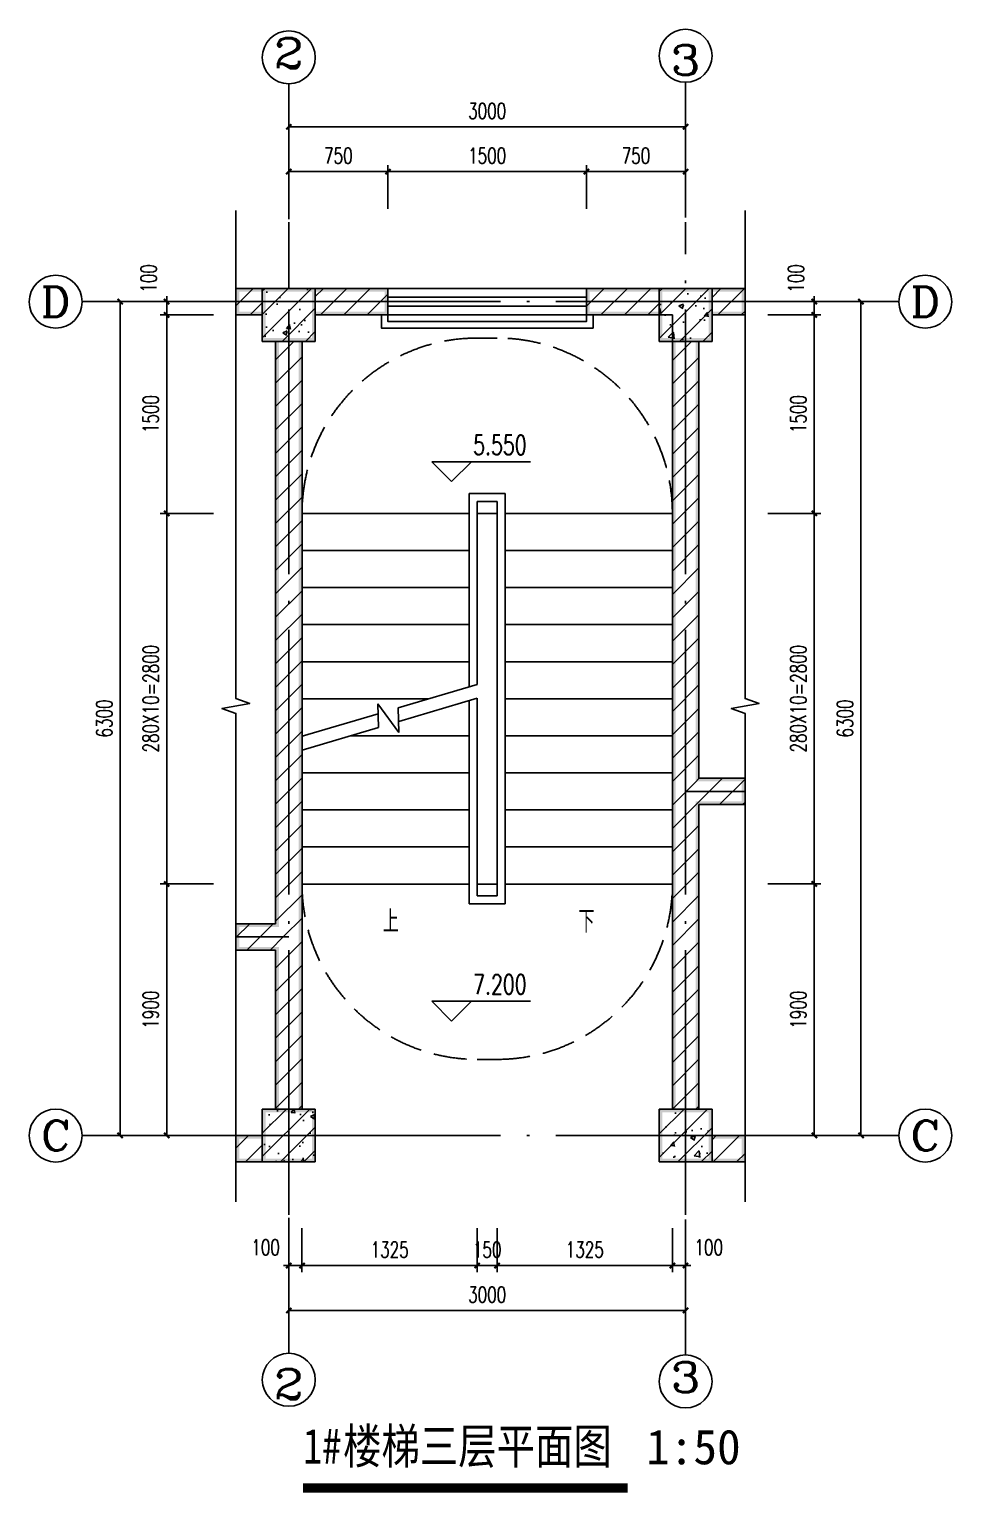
# Model space of a CAD drawing. Extents: x 5904849 to 6011887, y -826029 to -177002.
# Drawn here: x 5924697 to 5931671, y -743036 to -731979 of the extents above; entities that cross this region are included whole.
import ezdxf
from ezdxf.enums import TextEntityAlignment as Align

# ---------------------------------------------------------------- set-up
doc = ezdxf.new("R2010")
doc.units = 0
doc.header["$LTSCALE"] = 1000
doc.header["$MEASUREMENT"] = 0
doc.linetypes.add('DASH', pattern=[0.35, 0.25, -0.1])
doc.linetypes.add('DOTE', pattern=[2.42, 2, -0.2, 0.02, -0.2])
doc.layers.get('0').update_dxf_attribs({"linetype": 'CONTINUOUS'})
doc.layers.get('Defpoints').update_dxf_attribs({"linetype": 'CONTINUOUS'})
for name, color, linetype in [('AUDIT_I_111215025233-1', 7, 'CONTINUOUS'), ('AXIS', 3, 'CONTINUOUS'), ('AXIS_TEXT', 7, 'CONTINUOUS'), ('COLUMN', 9, 'CONTINUOUS'), ('DIM_ELEV', 3, 'CONTINUOUS'), ('DIM_SYMB', 3, 'CONTINUOUS'), ('DOTE', 252, 'CONTINUOUS'), ('LATRINE', 6, 'CONTINUOUS'), ('PUB_DIM', 3, 'CONTINUOUS'), ('PUB_HATCH', 8, 'CONTINUOUS'), ('PUB_TEXT', 7, 'CONTINUOUS'), ('PUB_WALL', 9, 'CONTINUOUS'), ('STAIR', 5, 'CONTINUOUS'), ('WALL', 2, 'CONTINUOUS'), ('WINDOW', 4, 'CONTINUOUS')]:
    doc.layers.add(name, color=color, linetype=linetype)
doc.styles.add('-宋体', font='', dxfattribs={"width": 0.8})
doc.styles.add('_TCH_AXIS', font='COMPLEX', dxfattribs={"bigfont": 'GBCBIG'})
doc.styles.add('_TCH_DIM', font='SIMPLEX', dxfattribs={"bigfont": 'GBCBIG'})
doc.styles.add('_TCH_DIM_T3', font='SIMPLEX', dxfattribs={"width": 0.705882, "bigfont": 'GBCBIG'})
doc.styles.add('COMPLEX', font='COMPLEX')
doc.styles.add('黑体', font='simhei.ttf')
doc.styles.get('-宋体').set_extended_font_data('SimSun')
doc.dimstyles.new('_TCH_ARCH&&50', dxfattribs={"dimtxt": 119, "dimasz": 40, "dimexe": 50, "dimexo": 100, "dimgap": 60.5, "dimtad": 1, "dimdec": 0, "dimzin": 0, "dimdsep": 46, "dimtxsty": '_TCH_DIM_T3', "dimblk": 'ARCHTICK', "dimcen": 0.09, "dimclrt": 7, "dimazin": 2, "dimtfac": 1, "dimtdec": 0, "dimtix": 1, "dimtmove": 2, "dimatfit": 3, "dimfxl": 0, "dimtolj": 1, "dimtzin": 0, "dimarcsym": 0})
pattern_1 = [(45, (0, 0), (-88.3883476, 88.3883476), []), (50, (0, 0), (358.630091, -31.376067), [37.5, -412.5]), (355, (0, 0), (-69.375667, 376.096067), [30, -330]), (100.4514, (29.9, -2.6), (289.25469, 344.719771), [31.870095, -350.571056]), (46.1842, (0, 100), (533.620524, -82.759507), [56.25, -618.75]), (96.6356, (44.47, 93.1), (467.331353, 487.058935), [47.805144, -525.8565]), (351.1842, (0, 100), (467.330973, 487.0593), [45, -495]), (21, (50, 75), (298.453526, -201.309445), [37.5, -412.5]), (326, (50, 75), (121.657666, 362.575023), [30, -330]), (71.4514, (74.87, 58.22), (420.111314, 161.265248), [31.870095, -350.571056]), (37.5, (0, 0), (6.0799277, 166.446927), [0, -326, 0, -335, 0, -331.25]), (7.5, (0, 0), (131.5347687, 197.205856), [0, -191, 0, -318.5, 0, -126.25]), (327.5, (-111.5, 0), (266.911218, -11.277436), [0, -125, 0, -390, 0, -517.5]), (317.5, (-161.5, 0), (291.593085, 50.052491), [0, -162.5, 0, -259, 0, -367.5])]
pattern_2 = [(45, (0, 89.76), (-88.388383, 88.388383), [])]

# ---------------------------------------------------------------- blocks, each defined once
blk = doc.blocks.new('_ArchTick')
at = {"color": 0, "linetype": 'ByBlock', "const_width": 0.4}
blk.add_lwpolyline([(-0.5, -0.5), (0.5, 0.5)], dxfattribs=at)
blk = doc.blocks.new('*D534')
at = {"layer": 'Defpoints', "color": 0}
for p in [(5929659, -733055), (5928909, -733437), (5929659, -733437)]:
    blk.add_point(p, dxfattribs=at)
at = {"layer": 'PUB_DIM', "color": 0, "lineweight": -2}
for p, q in [((5928909, -733337), (5928909, -733005)), ((5928909, -733055), (5929659, -733055)), ((5929659, -733337), (5929659, -733005))]:
    blk.add_line(p, q, dxfattribs=at)
at = {"layer": 'PUB_DIM', "color": 0, "lineweight": -2, "xscale": 40, "yscale": 40, "zscale": 40, "rotation": 180}
blk.add_blockref('_ArchTick', (5928909, -733055), dxfattribs=at)
at = {"layer": 'PUB_DIM', "color": 0, "lineweight": -2, "xscale": 40, "yscale": 40, "zscale": 40}
blk.add_blockref('_ArchTick', (5929659, -733055), dxfattribs=at)
at = {"layer": 'PUB_DIM', "color": 7, "insert": (5929284, -732935), "char_height": 119, "attachment_point": 5, "style": '_TCH_DIM_T3'}
blk.add_mtext('\\A1;750', dxfattribs=at)
blk = doc.blocks.new('*D535')
at = {"layer": 'Defpoints', "color": 0}
for p in [(5928909, -733055), (5927409, -733437), (5928909, -733437)]:
    blk.add_point(p, dxfattribs=at)
at = {"layer": 'PUB_DIM', "color": 0, "lineweight": -2}
for p, q in [((5927409, -733337), (5927409, -733005)), ((5927409, -733055), (5928909, -733055)), ((5928909, -733337), (5928909, -733005))]:
    blk.add_line(p, q, dxfattribs=at)
at = {"layer": 'PUB_DIM', "color": 0, "lineweight": -2, "xscale": 40, "yscale": 40, "zscale": 40, "rotation": 180}
blk.add_blockref('_ArchTick', (5927409, -733055), dxfattribs=at)
at = {"layer": 'PUB_DIM', "color": 0, "lineweight": -2, "xscale": 40, "yscale": 40, "zscale": 40}
blk.add_blockref('_ArchTick', (5928909, -733055), dxfattribs=at)
at = {"layer": 'PUB_DIM', "color": 7, "insert": (5928159, -732935), "char_height": 119, "attachment_point": 5, "style": '_TCH_DIM_T3'}
blk.add_mtext('\\A1;1500', dxfattribs=at)
blk = doc.blocks.new('*D536')
at = {"layer": 'Defpoints', "color": 0}
for p in [(5927409, -733055), (5926659, -733437), (5927409, -733437)]:
    blk.add_point(p, dxfattribs=at)
at = {"layer": 'PUB_DIM', "color": 0, "lineweight": -2}
for p, q in [((5926659, -733337), (5926659, -733005)), ((5926659, -733055), (5927409, -733055)), ((5927409, -733337), (5927409, -733005))]:
    blk.add_line(p, q, dxfattribs=at)
at = {"layer": 'PUB_DIM', "color": 0, "lineweight": -2, "xscale": 40, "yscale": 40, "zscale": 40, "rotation": 180}
blk.add_blockref('_ArchTick', (5926659, -733055), dxfattribs=at)
at = {"layer": 'PUB_DIM', "color": 0, "lineweight": -2, "xscale": 40, "yscale": 40, "zscale": 40}
blk.add_blockref('_ArchTick', (5927409, -733055), dxfattribs=at)
at = {"layer": 'PUB_DIM', "color": 7, "insert": (5927034, -732935), "char_height": 119, "attachment_point": 5, "style": '_TCH_DIM_T3'}
blk.add_mtext('\\A1;750', dxfattribs=at)
blk = doc.blocks.new('*D537')
at = {"layer": 'Defpoints', "color": 0}
for p in [(5929659, -732716), (5926659, -733437), (5929659, -733437)]:
    blk.add_point(p, dxfattribs=at)
at = {"layer": 'PUB_DIM', "color": 0, "lineweight": -2}
for p, q in [((5926659, -733337), (5926659, -732666)), ((5926659, -732716), (5929659, -732716)), ((5929659, -733337), (5929659, -732666))]:
    blk.add_line(p, q, dxfattribs=at)
at = {"layer": 'PUB_DIM', "color": 0, "lineweight": -2, "xscale": 40, "yscale": 40, "zscale": 40, "rotation": 180}
blk.add_blockref('_ArchTick', (5926659, -732716), dxfattribs=at)
at = {"layer": 'PUB_DIM', "color": 0, "lineweight": -2, "xscale": 40, "yscale": 40, "zscale": 40}
blk.add_blockref('_ArchTick', (5929659, -732716), dxfattribs=at)
at = {"layer": 'PUB_DIM', "color": 7, "insert": (5928159, -732596), "char_height": 119, "attachment_point": 5, "style": '_TCH_DIM_T3'}
blk.add_mtext('\\A1;3000', dxfattribs=at)
blk = doc.blocks.new('*D538')
at = {"layer": 'Defpoints', "color": 0}
for p in [(5930180, -734037), (5930632, -734037), (5930180, -734137)]:
    blk.add_point(p, dxfattribs=at)
at = {"layer": 'PUB_DIM', "color": 0, "lineweight": -2}
for p, q in [((5930280, -734037), (5930682, -734037)), ((5930632, -734037), (5930632, -733997)), ((5930632, -734137), (5930632, -734037)), ((5930280, -734137), (5930682, -734137)), ((5930632, -734137), (5930632, -734177))]:
    blk.add_line(p, q, dxfattribs=at)
at = {"layer": 'PUB_DIM', "color": 0, "lineweight": -2, "xscale": 40, "yscale": 40, "zscale": 40}
for p, rotation in [((5930632, -734037), 270), ((5930632, -734137), 90)]:
    blk.add_blockref('_ArchTick', p, dxfattribs=dict(at, rotation=rotation))
at = {"layer": 'PUB_DIM', "color": 7, "insert": (5930494, -733862), "char_height": 119, "attachment_point": 5, "rotation": 90, "style": '_TCH_DIM_T3'}
blk.add_mtext('\\A1;100', dxfattribs=at)
blk = doc.blocks.new('*D539')
at = {"layer": 'Defpoints', "color": 0}
for p in [(5930180, -734137), (5930632, -734137), (5930180, -735637)]:
    blk.add_point(p, dxfattribs=at)
at = {"layer": 'PUB_DIM', "color": 0, "lineweight": -2}
for p, q in [((5930280, -734137), (5930682, -734137)), ((5930632, -735637), (5930632, -734137)), ((5930280, -735637), (5930682, -735637))]:
    blk.add_line(p, q, dxfattribs=at)
at = {"layer": 'PUB_DIM', "color": 0, "lineweight": -2, "xscale": 40, "yscale": 40, "zscale": 40}
for p, rotation in [((5930632, -734137), 90), ((5930632, -735637), 270)]:
    blk.add_blockref('_ArchTick', p, dxfattribs=dict(at, rotation=rotation))
at = {"layer": 'PUB_DIM', "color": 7, "insert": (5930512, -734887), "char_height": 119, "attachment_point": 5, "rotation": 90, "style": '_TCH_DIM_T3'}
blk.add_mtext('\\A1;1500', dxfattribs=at)
blk = doc.blocks.new('*D540')
at = {"layer": 'Defpoints', "color": 0}
for p in [(5930180, -735637), (5930632, -735637), (5930180, -738437)]:
    blk.add_point(p, dxfattribs=at)
at = {"layer": 'PUB_DIM', "color": 0, "lineweight": -2}
for p, q in [((5930280, -735637), (5930682, -735637)), ((5930632, -738437), (5930632, -735637)), ((5930280, -738437), (5930682, -738437))]:
    blk.add_line(p, q, dxfattribs=at)
at = {"layer": 'PUB_DIM', "color": 0, "lineweight": -2, "xscale": 40, "yscale": 40, "zscale": 40}
for p, rotation in [((5930632, -735637), 90), ((5930632, -738437), 270)]:
    blk.add_blockref('_ArchTick', p, dxfattribs=dict(at, rotation=rotation))
at = {"layer": 'PUB_DIM', "color": 7, "insert": (5930512, -737037), "char_height": 119, "attachment_point": 5, "rotation": 90, "style": '_TCH_DIM_T3'}
blk.add_mtext('\\A1;280X10=2800', dxfattribs=at)
blk = doc.blocks.new('*D541')
at = {"layer": 'Defpoints', "color": 0}
for p in [(5930180, -738437), (5930632, -738437), (5930180, -740337)]:
    blk.add_point(p, dxfattribs=at)
at = {"layer": 'PUB_DIM', "color": 0, "lineweight": -2}
for p, q in [((5930280, -738437), (5930682, -738437)), ((5930632, -740337), (5930632, -738437)), ((5930280, -740337), (5930682, -740337))]:
    blk.add_line(p, q, dxfattribs=at)
at = {"layer": 'PUB_DIM', "color": 0, "lineweight": -2, "xscale": 40, "yscale": 40, "zscale": 40}
for p, rotation in [((5930632, -738437), 90), ((5930632, -740337), 270)]:
    blk.add_blockref('_ArchTick', p, dxfattribs=dict(at, rotation=rotation))
at = {"layer": 'PUB_DIM', "color": 7, "insert": (5930512, -739387), "char_height": 119, "attachment_point": 5, "rotation": 90, "style": '_TCH_DIM_T3'}
blk.add_mtext('\\A1;1900', dxfattribs=at)
blk = doc.blocks.new('*D542')
at = {"layer": 'Defpoints', "color": 0}
for p in [(5929959, -734037), (5930985, -734037), (5929959, -740337)]:
    blk.add_point(p, dxfattribs=at)
at = {"layer": 'PUB_DIM', "color": 0, "lineweight": -2}
for p, q in [((5930059, -734037), (5931035, -734037)), ((5930985, -740337), (5930985, -734037)), ((5930059, -740337), (5931035, -740337))]:
    blk.add_line(p, q, dxfattribs=at)
at = {"layer": 'PUB_DIM', "color": 0, "lineweight": -2, "xscale": 40, "yscale": 40, "zscale": 40}
for p, rotation in [((5930985, -734037), 90), ((5930985, -740337), 270)]:
    blk.add_blockref('_ArchTick', p, dxfattribs=dict(at, rotation=rotation))
at = {"layer": 'PUB_DIM', "color": 7, "insert": (5930865, -737187), "char_height": 119, "attachment_point": 5, "rotation": 90, "style": '_TCH_DIM_T3'}
blk.add_mtext('\\A1;6300', dxfattribs=at)
blk = doc.blocks.new('*D543')
at = {"layer": 'Defpoints', "color": 0}
for p in [(5925736, -734037), (5926189, -734037), (5926189, -734137)]:
    blk.add_point(p, dxfattribs=at)
at = {"layer": 'PUB_DIM', "color": 0, "lineweight": -2}
for p, q in [((5926089, -734037), (5925686, -734037)), ((5925736, -734037), (5925736, -733997)), ((5925736, -734137), (5925736, -734037)), ((5926089, -734137), (5925686, -734137)), ((5925736, -734137), (5925736, -734177))]:
    blk.add_line(p, q, dxfattribs=at)
at = {"layer": 'PUB_DIM', "color": 0, "lineweight": -2, "xscale": 40, "yscale": 40, "zscale": 40}
for p, rotation in [((5925736, -734037), 270), ((5925736, -734137), 90)]:
    blk.add_blockref('_ArchTick', p, dxfattribs=dict(at, rotation=rotation))
at = {"layer": 'PUB_DIM', "color": 7, "insert": (5925599, -733862), "char_height": 119, "attachment_point": 5, "rotation": 90, "style": '_TCH_DIM_T3'}
blk.add_mtext('\\A1;100', dxfattribs=at)
blk = doc.blocks.new('*D544')
at = {"layer": 'Defpoints', "color": 0}
for p in [(5925736, -734137), (5926189, -734137), (5926189, -735637)]:
    blk.add_point(p, dxfattribs=at)
at = {"layer": 'PUB_DIM', "color": 0, "lineweight": -2}
for p, q in [((5926089, -734137), (5925686, -734137)), ((5925736, -735637), (5925736, -734137)), ((5926089, -735637), (5925686, -735637))]:
    blk.add_line(p, q, dxfattribs=at)
at = {"layer": 'PUB_DIM', "color": 0, "lineweight": -2, "xscale": 40, "yscale": 40, "zscale": 40}
for p, rotation in [((5925736, -734137), 90), ((5925736, -735637), 270)]:
    blk.add_blockref('_ArchTick', p, dxfattribs=dict(at, rotation=rotation))
at = {"layer": 'PUB_DIM', "color": 7, "insert": (5925616, -734887), "char_height": 119, "attachment_point": 5, "rotation": 90, "style": '_TCH_DIM_T3'}
blk.add_mtext('\\A1;1500', dxfattribs=at)
blk = doc.blocks.new('*D545')
at = {"layer": 'Defpoints', "color": 0}
for p in [(5925736, -735637), (5926189, -735637), (5926189, -738437)]:
    blk.add_point(p, dxfattribs=at)
at = {"layer": 'PUB_DIM', "color": 0, "lineweight": -2}
for p, q in [((5926089, -735637), (5925686, -735637)), ((5925736, -738437), (5925736, -735637)), ((5926089, -738437), (5925686, -738437))]:
    blk.add_line(p, q, dxfattribs=at)
at = {"layer": 'PUB_DIM', "color": 0, "lineweight": -2, "xscale": 40, "yscale": 40, "zscale": 40}
for p, rotation in [((5925736, -735637), 90), ((5925736, -738437), 270)]:
    blk.add_blockref('_ArchTick', p, dxfattribs=dict(at, rotation=rotation))
at = {"layer": 'PUB_DIM', "color": 7, "insert": (5925616, -737037), "char_height": 119, "attachment_point": 5, "rotation": 90, "style": '_TCH_DIM_T3'}
blk.add_mtext('\\A1;280X10=2800', dxfattribs=at)
blk = doc.blocks.new('*D546')
at = {"layer": 'Defpoints', "color": 0}
for p in [(5925736, -738437), (5926189, -738437), (5926189, -740337)]:
    blk.add_point(p, dxfattribs=at)
at = {"layer": 'PUB_DIM', "color": 0, "lineweight": -2}
for p, q in [((5926089, -738437), (5925686, -738437)), ((5925736, -740337), (5925736, -738437)), ((5926089, -740337), (5925686, -740337))]:
    blk.add_line(p, q, dxfattribs=at)
at = {"layer": 'PUB_DIM', "color": 0, "lineweight": -2, "xscale": 40, "yscale": 40, "zscale": 40}
for p, rotation in [((5925736, -738437), 90), ((5925736, -740337), 270)]:
    blk.add_blockref('_ArchTick', p, dxfattribs=dict(at, rotation=rotation))
at = {"layer": 'PUB_DIM', "color": 7, "insert": (5925616, -739387), "char_height": 119, "attachment_point": 5, "rotation": 90, "style": '_TCH_DIM_T3'}
blk.add_mtext('\\A1;1900', dxfattribs=at)
blk = doc.blocks.new('*D547')
at = {"layer": 'Defpoints', "color": 0}
for p in [(5925384, -734037), (5926409, -734037), (5926409, -740337)]:
    blk.add_point(p, dxfattribs=at)
at = {"layer": 'PUB_DIM', "color": 0, "lineweight": -2}
for p, q in [((5926309, -734037), (5925334, -734037)), ((5925384, -740337), (5925384, -734037)), ((5926309, -740337), (5925334, -740337))]:
    blk.add_line(p, q, dxfattribs=at)
at = {"layer": 'PUB_DIM', "color": 0, "lineweight": -2, "xscale": 40, "yscale": 40, "zscale": 40}
for p, rotation in [((5925384, -734037), 90), ((5925384, -740337), 270)]:
    blk.add_blockref('_ArchTick', p, dxfattribs=dict(at, rotation=rotation))
at = {"layer": 'PUB_DIM', "color": 7, "insert": (5925264, -737187), "char_height": 119, "attachment_point": 5, "rotation": 90, "style": '_TCH_DIM_T3'}
blk.add_mtext('\\A1;6300', dxfattribs=at)
blk = doc.blocks.new('*D548')
at = {"layer": 'Defpoints', "color": 0}
for p in [(5929559, -740937), (5929659, -740937), (5929659, -741320)]:
    blk.add_point(p, dxfattribs=at)
at = {"layer": 'PUB_DIM', "color": 0, "lineweight": -2}
for p, q in [((5929559, -741037), (5929559, -741370)), ((5929659, -741037), (5929659, -741370)), ((5929559, -741320), (5929519, -741320)), ((5929559, -741320), (5929659, -741320)), ((5929659, -741320), (5929699, -741320))]:
    blk.add_line(p, q, dxfattribs=at)
at = {"layer": 'PUB_DIM', "color": 0, "lineweight": -2, "xscale": 40, "yscale": 40, "zscale": 40}
blk.add_blockref('_ArchTick', (5929559, -741320), dxfattribs=at)
at = {"layer": 'PUB_DIM', "color": 0, "lineweight": -2, "xscale": 40, "yscale": 40, "zscale": 40, "rotation": 180}
blk.add_blockref('_ArchTick', (5929659, -741320), dxfattribs=at)
at = {"layer": 'PUB_DIM', "color": 7, "insert": (5929834, -741183), "char_height": 119, "attachment_point": 5, "style": '_TCH_DIM_T3'}
blk.add_mtext('\\A1;100', dxfattribs=at)
blk = doc.blocks.new('*D549')
at = {"layer": 'Defpoints', "color": 0}
for p in [(5928234, -740937), (5929559, -740937), (5929559, -741320)]:
    blk.add_point(p, dxfattribs=at)
at = {"layer": 'PUB_DIM', "color": 0, "lineweight": -2}
for p, q in [((5928234, -741037), (5928234, -741370)), ((5929559, -741037), (5929559, -741370)), ((5928234, -741320), (5929559, -741320))]:
    blk.add_line(p, q, dxfattribs=at)
at = {"layer": 'PUB_DIM', "color": 0, "lineweight": -2, "xscale": 40, "yscale": 40, "zscale": 40, "rotation": 180}
blk.add_blockref('_ArchTick', (5928234, -741320), dxfattribs=at)
at = {"layer": 'PUB_DIM', "color": 0, "lineweight": -2, "xscale": 40, "yscale": 40, "zscale": 40}
blk.add_blockref('_ArchTick', (5929559, -741320), dxfattribs=at)
at = {"layer": 'PUB_DIM', "color": 7, "insert": (5928897, -741200), "char_height": 119, "attachment_point": 5, "style": '_TCH_DIM_T3'}
blk.add_mtext('\\A1;1325', dxfattribs=at)
blk = doc.blocks.new('*D550')
at = {"layer": 'Defpoints', "color": 0}
for p in [(5928084, -740937), (5928234, -740937), (5928234, -741320)]:
    blk.add_point(p, dxfattribs=at)
at = {"layer": 'PUB_DIM', "color": 0, "lineweight": -2}
for p, q in [((5928084, -741037), (5928084, -741370)), ((5928234, -741037), (5928234, -741370)), ((5928084, -741320), (5928044, -741320)), ((5928084, -741320), (5928234, -741320)), ((5928234, -741320), (5928274, -741320))]:
    blk.add_line(p, q, dxfattribs=at)
at = {"layer": 'PUB_DIM', "color": 0, "lineweight": -2, "xscale": 40, "yscale": 40, "zscale": 40}
blk.add_blockref('_ArchTick', (5928084, -741320), dxfattribs=at)
at = {"layer": 'PUB_DIM', "color": 0, "lineweight": -2, "xscale": 40, "yscale": 40, "zscale": 40, "rotation": 180}
blk.add_blockref('_ArchTick', (5928234, -741320), dxfattribs=at)
at = {"layer": 'PUB_DIM', "color": 7, "insert": (5928159, -741200), "char_height": 119, "attachment_point": 5, "style": '_TCH_DIM_T3'}
blk.add_mtext('\\A1;150', dxfattribs=at)
blk = doc.blocks.new('*D551')
at = {"layer": 'Defpoints', "color": 0}
for p in [(5926759, -740937), (5928084, -740937), (5928084, -741320)]:
    blk.add_point(p, dxfattribs=at)
at = {"layer": 'PUB_DIM', "color": 0, "lineweight": -2}
for p, q in [((5926759, -741037), (5926759, -741370)), ((5928084, -741037), (5928084, -741370)), ((5926759, -741320), (5928084, -741320))]:
    blk.add_line(p, q, dxfattribs=at)
at = {"layer": 'PUB_DIM', "color": 0, "lineweight": -2, "xscale": 40, "yscale": 40, "zscale": 40, "rotation": 180}
blk.add_blockref('_ArchTick', (5926759, -741320), dxfattribs=at)
at = {"layer": 'PUB_DIM', "color": 0, "lineweight": -2, "xscale": 40, "yscale": 40, "zscale": 40}
blk.add_blockref('_ArchTick', (5928084, -741320), dxfattribs=at)
at = {"layer": 'PUB_DIM', "color": 7, "insert": (5927422, -741200), "char_height": 119, "attachment_point": 5, "style": '_TCH_DIM_T3'}
blk.add_mtext('\\A1;1325', dxfattribs=at)
blk = doc.blocks.new('*D552')
at = {"layer": 'Defpoints', "color": 0}
for p in [(5926659, -740937), (5926759, -740937), (5926759, -741320)]:
    blk.add_point(p, dxfattribs=at)
at = {"layer": 'PUB_DIM', "color": 0, "lineweight": -2}
for p, q in [((5926659, -741037), (5926659, -741370)), ((5926759, -741037), (5926759, -741370)), ((5926659, -741320), (5926619, -741320)), ((5926659, -741320), (5926759, -741320)), ((5926759, -741320), (5926799, -741320))]:
    blk.add_line(p, q, dxfattribs=at)
at = {"layer": 'PUB_DIM', "color": 0, "lineweight": -2, "xscale": 40, "yscale": 40, "zscale": 40}
blk.add_blockref('_ArchTick', (5926659, -741320), dxfattribs=at)
at = {"layer": 'PUB_DIM', "color": 0, "lineweight": -2, "xscale": 40, "yscale": 40, "zscale": 40, "rotation": 180}
blk.add_blockref('_ArchTick', (5926759, -741320), dxfattribs=at)
at = {"layer": 'PUB_DIM', "color": 7, "insert": (5926484, -741183), "char_height": 119, "attachment_point": 5, "style": '_TCH_DIM_T3'}
blk.add_mtext('\\A1;100', dxfattribs=at)
blk = doc.blocks.new('*D553')
at = {"layer": 'Defpoints', "color": 0}
for p in [(5926659, -740937), (5929659, -740937), (5929659, -741659)]:
    blk.add_point(p, dxfattribs=at)
at = {"layer": 'PUB_DIM', "color": 0, "lineweight": -2}
for p, q in [((5926659, -741037), (5926659, -741709)), ((5929659, -741037), (5929659, -741709)), ((5926659, -741659), (5929659, -741659))]:
    blk.add_line(p, q, dxfattribs=at)
at = {"layer": 'PUB_DIM', "color": 0, "lineweight": -2, "xscale": 40, "yscale": 40, "zscale": 40, "rotation": 180}
blk.add_blockref('_ArchTick', (5926659, -741659), dxfattribs=at)
at = {"layer": 'PUB_DIM', "color": 0, "lineweight": -2, "xscale": 40, "yscale": 40, "zscale": 40}
blk.add_blockref('_ArchTick', (5929659, -741659), dxfattribs=at)
at = {"layer": 'PUB_DIM', "color": 7, "insert": (5928159, -741539), "char_height": 119, "attachment_point": 5, "style": '_TCH_DIM_T3'}
blk.add_mtext('\\A1;3000', dxfattribs=at)
blk = doc.blocks.new('$TCHSYS$WIN2D')
for p, q in [((-0.5, 0.5), (0.5, 0.5)), ((-0.5, 0.5), (-0.5, -0.5)), ((0.5, 0.5), (0.5, -0.5)), ((0.5, 0.1667), (-0.5, 0.1667)), ((0.5, -0.1667), (-0.5, -0.1667)), ((-0.5, -0.5), (0.5, -0.5))]:
    blk.add_line(p, q)
blk = doc.blocks.new('_AXISO')
blk.add_circle((0, 0), 0.5)
at = {"layer": 'AXIS_TEXT', "style": 'COMPLEX', "width": 1.041667}
blk.add_attdef('A', text='', height=0.56, dxfattribs=at).set_placement((-0.25, -0.28), (0.25, -0.28), align=Align.FIT)

msp = doc.modelspace()

# ---------------------------------------------------------------- hatches: boundary and pattern name
at = {"layer": 'COLUMN', "linetype": 'ByBlock'}
for points in [[(5926859.1, -733937.4), (5926459.1, -733937.4), (5926484.1, -733962.4), (5926834.1, -733962.4)], [(5926459.1, -733937.4), (5926459.1, -734337.4), (5926484.1, -734312.4), (5926484.1, -733962.4)], [(5926859.1, -734337.4), (5926859.1, -733937.4), (5926834.1, -733962.4), (5926834.1, -734312.4)], [(5929859.1, -733937.4), (5929459.1, -733937.4), (5929484.1, -733962.4), (5929834.1, -733962.4)], [(5929459.1, -733937.4), (5929459.1, -734337.4), (5929484.1, -734312.4), (5929484.1, -733962.4)], [(5929859.1, -734337.4), (5929859.1, -733937.4), (5929834.1, -733962.4), (5929834.1, -734312.4)], [(5926459.1, -734337.4), (5926859.1, -734337.4), (5926834.1, -734312.4), (5926484.1, -734312.4)], [(5929459.1, -734337.4), (5929859.1, -734337.4), (5929834.1, -734312.4), (5929484.1, -734312.4)], [(5926859.1, -740137.4), (5926459.1, -740137.4), (5926484.1, -740162.4), (5926834.1, -740162.4)], [(5926459.1, -740137.4), (5926459.1, -740537.4), (5926484.1, -740512.4), (5926484.1, -740162.4)], [(5926859.1, -740537.4), (5926859.1, -740137.4), (5926834.1, -740162.4), (5926834.1, -740512.4)], [(5929859.1, -740137.4), (5929459.1, -740137.4), (5929484.1, -740162.4), (5929834.1, -740162.4)], [(5929459.1, -740137.4), (5929459.1, -740537.4), (5929484.1, -740512.4), (5929484.1, -740162.4)], [(5929859.1, -740537.4), (5929859.1, -740137.4), (5929834.1, -740162.4), (5929834.1, -740512.4)], [(5926459.1, -740537.4), (5926859.1, -740537.4), (5926834.1, -740512.4), (5926484.1, -740512.4)], [(5929459.1, -740537.4), (5929859.1, -740537.4), (5929834.1, -740512.4), (5929484.1, -740512.4)]]:
    msp.add_hatch(color=256, dxfattribs=at).paths.add_polyline_path(points)
at = {"layer": 'PUB_HATCH', "linetype": 'ByBlock'}
h = msp.add_hatch(dxfattribs=at)
h.set_pattern_fill('普通砖', color=256, scale=50, style=0)
h.set_pattern_definition(pattern_2)
h.paths.add_polyline_path([(5926459.1, -734137.4), (5926459.1, -733937.4), (5926259.2, -733937.4), (5926259.2, -734137.4)])
h = msp.add_hatch(dxfattribs=at)
h.set_pattern_fill('钢筋混凝土', color=256, scale=50, style=0)
h.set_pattern_definition(pattern_1)
h.paths.add_polyline_path([(5926459.1, -734337.4), (5926859.1, -734337.4), (5926859.1, -733937.4), (5926459.1, -733937.4)])
h = msp.add_hatch(dxfattribs=at)
h.set_pattern_fill('普通砖', color=256, scale=50, style=0)
h.set_pattern_definition(pattern_2)
h.paths.add_polyline_path([(5926859.1, -733937.4), (5926859.1, -734137.4), (5927409.1, -734137.4), (5927409.1, -733937.4)])
h = msp.add_hatch(dxfattribs=at)
h.set_pattern_fill('普通砖', color=256, scale=50, style=0)
h.set_pattern_definition(pattern_2)
h.paths.add_polyline_path([(5929459.1, -734137.4), (5929459.1, -733937.4), (5928909.1, -733937.4), (5928909.1, -734137.4)])
h = msp.add_hatch(dxfattribs=at)
h.set_pattern_fill('钢筋混凝土', color=256, scale=50, style=0)
h.set_pattern_definition(pattern_1)
h.paths.add_polyline_path([(5929459.1, -734337.4), (5929859.1, -734337.4), (5929859.1, -733937.4), (5929459.1, -733937.4)])
h = msp.add_hatch(dxfattribs=at)
h.set_pattern_fill('普通砖', color=256, scale=50, style=0)
h.set_pattern_definition(pattern_2)
h.paths.add_polyline_path([(5929859.1, -733937.4), (5929859.1, -734137.4), (5930109.1, -734137.4), (5930109.1, -733937.4)])
h = msp.add_hatch(dxfattribs=at)
h.set_pattern_fill('普通砖', color=256, scale=50, style=0)
h.set_pattern_definition(pattern_2)
h.paths.add_polyline_path([(5926759.1, -734337.4), (5926559.1, -734337.4), (5926559.1, -738737.4), (5926584.1, -738762.4), (5926625.8, -738837.4), (5926759.1, -738837.4)])
h = msp.add_hatch(dxfattribs=at)
h.set_pattern_fill('普通砖', color=256, scale=50, style=0)
h.set_pattern_definition(pattern_2)
h.paths.add_polyline_path([(5929759.1, -734337.4), (5929559.1, -734337.4), (5929559.1, -737737.4), (5929692.4, -737737.4), (5929734.1, -737662.4), (5929759.1, -737637.4)])
h = msp.add_hatch(dxfattribs=at)
h.set_pattern_fill('普通砖', color=256, scale=50, style=0)
h.set_pattern_definition(pattern_2)
h.paths.add_polyline_path([(5930109.1, -737837.4), (5930109.1, -737637.4), (5929759.1, -737637.4), (5929734.1, -737662.4), (5929692.4, -737737.4), (5929734.1, -737812.4), (5929759.1, -737837.4)])
h = msp.add_hatch(dxfattribs=at)
h.set_pattern_fill('普通砖', color=256, scale=50, style=0)
h.set_pattern_definition(pattern_2)
h.paths.add_polyline_path([(5929559.1, -740137.4), (5929759.1, -740137.4), (5929759.1, -737837.4), (5929734.1, -737812.4), (5929692.4, -737737.4), (5929559.1, -737737.4)])
h = msp.add_hatch(dxfattribs=at)
h.set_pattern_fill('普通砖', color=256, scale=50, style=0)
h.set_pattern_definition(pattern_2)
h.paths.add_polyline_path([(5926259.2, -738737.4), (5926259.2, -738937.4), (5926559.1, -738937.4), (5926584.1, -738912.4), (5926625.8, -738837.4), (5926584.1, -738762.4), (5926559.1, -738737.4)])
h = msp.add_hatch(dxfattribs=at)
h.set_pattern_fill('普通砖', color=256, scale=50, style=0)
h.set_pattern_definition(pattern_2)
h.paths.add_polyline_path([(5926559.1, -740137.4), (5926759.1, -740137.4), (5926759.1, -738837.4), (5926625.8, -738837.4), (5926584.1, -738912.4), (5926559.1, -738937.4)])
h = msp.add_hatch(dxfattribs=at)
h.set_pattern_fill('钢筋混凝土', color=256, scale=50, style=0)
h.set_pattern_definition(pattern_1)
h.paths.add_polyline_path([(5926459.1, -740537.4), (5926859.1, -740537.4), (5926859.1, -740137.4), (5926459.1, -740137.4)])
h = msp.add_hatch(dxfattribs=at)
h.set_pattern_fill('钢筋混凝土', color=256, scale=50, style=0)
h.set_pattern_definition(pattern_1)
h.paths.add_polyline_path([(5929459.1, -740537.4), (5929859.1, -740537.4), (5929859.1, -740137.4), (5929459.1, -740137.4)])
h = msp.add_hatch(dxfattribs=at)
h.set_pattern_fill('普通砖', color=256, scale=50, style=0)
h.set_pattern_definition(pattern_2)
h.paths.add_polyline_path([(5926459.1, -740537.4), (5926459.1, -740337.4), (5926259.2, -740337.4), (5926259.2, -740537.4)])
h = msp.add_hatch(dxfattribs=at)
h.set_pattern_fill('普通砖', color=256, scale=50, style=0)
h.set_pattern_definition(pattern_2)
h.paths.add_polyline_path([(5929859.1, -740337.4), (5929859.1, -740537.4), (5930109.1, -740537.4), (5930109.1, -740337.4)])
at = {"layer": 'PUB_WALL', "linetype": 'ByBlock'}
for points in [[(5926459.1, -733962.4), (5926459.1, -733937.4), (5926259.2, -733937.4), (5926259.2, -733962.4)], [(5926259.2, -733937.4), (5926259.2, -734137.4), (5926284.2, -734137.4), (5926284.2, -733937.4)], [(5926859.1, -733937.4), (5926859.1, -733962.4), (5927384.1, -733962.4), (5927409.1, -733937.4)], [(5927409.1, -734137.4), (5927409.1, -733937.4), (5927384.1, -733962.4), (5927384.1, -734112.4)], [(5929459.1, -733962.4), (5929459.1, -733937.4), (5928909.1, -733937.4), (5928934.1, -733962.4)], [(5928909.1, -733937.4), (5928909.1, -734137.4), (5928934.1, -734112.4), (5928934.1, -733962.4)], [(5929859.1, -733937.4), (5929859.1, -733962.4), (5930109.1, -733962.4), (5930109.1, -733937.4)], [(5930109.1, -733937.4), (5930084.1, -733937.4), (5930084.1, -734137.4), (5930109.1, -734137.4)], [(5926459.1, -734137.4), (5926459.1, -734112.4), (5926259.2, -734112.4), (5926259.2, -734137.4)], [(5926859.1, -734112.4), (5926859.1, -734137.4), (5927409.1, -734137.4), (5927384.1, -734112.4)], [(5929459.1, -734137.4), (5929459.1, -734112.4), (5928934.1, -734112.4), (5928909.1, -734137.4)], [(5929859.1, -734112.4), (5929859.1, -734137.4), (5930109.1, -734137.4), (5930109.1, -734112.4)], [(5926584.1, -734337.4), (5926559.1, -734337.4), (5926559.1, -738737.4), (5926584.1, -738762.4)], [(5926759.1, -734337.4), (5926734.1, -734337.4), (5926734.1, -738837.4), (5926759.1, -738837.4)], [(5929584.1, -734337.4), (5929559.1, -734337.4), (5929559.1, -737737.4), (5929584.1, -737737.4)], [(5929759.1, -734337.4), (5929734.1, -734337.4), (5929734.1, -737662.4), (5929759.1, -737637.4)], [(5930109.1, -737637.4), (5929759.1, -737637.4), (5929734.1, -737662.4), (5930109.1, -737662.4)], [(5930109.1, -737837.4), (5930109.1, -737637.4), (5930084.1, -737637.4), (5930084.1, -737837.4)], [(5929559.1, -740137.4), (5929584.1, -740137.4), (5929584.1, -737737.4), (5929559.1, -737737.4)], [(5930109.1, -737837.4), (5929759.1, -737837.4), (5929734.1, -737812.4), (5930109.1, -737812.4)], [(5929734.1, -740137.4), (5929759.1, -740137.4), (5929759.1, -737837.4), (5929734.1, -737812.4)], [(5926259.2, -738737.4), (5926559.1, -738737.4), (5926584.1, -738762.4), (5926259.2, -738762.4)], [(5926259.2, -738737.4), (5926259.2, -738937.4), (5926284.2, -738937.4), (5926284.2, -738737.4)], [(5926259.2, -738937.4), (5926559.1, -738937.4), (5926584.1, -738912.4), (5926259.2, -738912.4)], [(5926559.1, -740137.4), (5926584.1, -740137.4), (5926584.1, -738912.4), (5926559.1, -738937.4)], [(5926734.1, -740137.4), (5926759.1, -740137.4), (5926759.1, -738837.4), (5926734.1, -738837.4)], [(5926459.1, -740362.4), (5926459.1, -740337.4), (5926259.2, -740337.4), (5926259.2, -740362.4)], [(5926259.2, -740537.4), (5926284.2, -740537.4), (5926284.2, -740337.4), (5926259.2, -740337.4)], [(5929859.1, -740337.4), (5929859.1, -740362.4), (5930109.1, -740362.4), (5930109.1, -740337.4)], [(5930109.1, -740537.4), (5930109.1, -740337.4), (5930084.1, -740337.4), (5930084.1, -740537.4)], [(5926459.1, -740537.4), (5926459.1, -740512.4), (5926259.2, -740512.4), (5926259.2, -740537.4)], [(5929859.1, -740512.4), (5929859.1, -740537.4), (5930109.1, -740537.4), (5930109.1, -740512.4)]]:
    msp.add_hatch(color=256, dxfattribs=at).paths.add_polyline_path(points)

# ---------------------------------------------------------------- linework, layer by layer
at = {"color": 0, "linetype": 'DASH'}
for p, q in [((5928084.1, -734312.4), (5928234.1, -734312.4)), ((5928084.1, -739762.4), (5928234.1, -739762.4))]:
    msp.add_line(p, q, dxfattribs=at)
at = {"color": 0}
for points in [[(5927359.1, -734137.4), (5927359.1, -734237.4), (5928959.1, -734237.4), (5928959.1, -734137.4)], [(5927409.1, -734137.4), (5927409.1, -734187.4), (5928909.1, -734187.4), (5928909.1, -734137.4)]]:
    msp.add_lwpolyline(points, dxfattribs=at)
at = {"color": 0, "linetype": 'DASH'}
for centre, start, end in [((5928084.1, -735637.4), 90, 180), ((5928234.1, -735637.4), 0, 90), ((5928084.1, -738437.4), 180, 270), ((5928234.1, -738437.4), 270, 360)]:
    msp.add_arc(centre, 1325, start, end, dxfattribs=at)
at = {"layer": 'AUDIT_I_111215025233-1'}
msp.add_line((5926659.1, -733937.4), (5926659.1, -733437.4), dxfattribs=at)
at = {"layer": 'AXIS'}
for p, q in [((5926659.1, -733415.2), (5926659.1, -732391.8)), ((5929659.1, -733402.8), (5929659.1, -732379.4)), ((5926057.6, -734037.4), (5925097.1, -734037.4)), ((5930310.7, -734037.4), (5931271.1, -734037.4)), ((5926057.6, -740337.4), (5925097.1, -740337.4)), ((5930310.7, -740337.4), (5931271.1, -740337.4)), ((5926659.1, -740959.6), (5926659.1, -741983)), ((5929659.1, -740972), (5929659.1, -741995.4))]:
    msp.add_line(p, q, dxfattribs=at)
at = {"layer": 'COLUMN', "linetype": 'ByBlock'}
for p, q in [((5926859.1, -733937.4), (5926459.1, -733937.4)), ((5926459.1, -733937.4), (5926459.1, -734337.4)), ((5926859.1, -734337.4), (5926859.1, -733937.4)), ((5929859.1, -733937.4), (5929459.1, -733937.4)), ((5929459.1, -733937.4), (5929459.1, -734337.4)), ((5929859.1, -734337.4), (5929859.1, -733937.4)), ((5926459.1, -734337.4), (5926859.1, -734337.4)), ((5929459.1, -734337.4), (5929859.1, -734337.4)), ((5926859.1, -740137.4), (5926459.1, -740137.4)), ((5926459.1, -740137.4), (5926459.1, -740537.4)), ((5926859.1, -740537.4), (5926859.1, -740137.4)), ((5929859.1, -740137.4), (5929459.1, -740137.4)), ((5929459.1, -740137.4), (5929459.1, -740537.4)), ((5929859.1, -740537.4), (5929859.1, -740137.4)), ((5926459.1, -740537.4), (5926859.1, -740537.4)), ((5929459.1, -740537.4), (5929859.1, -740537.4))]:
    msp.add_line(p, q, dxfattribs=at)
at = {"layer": 'DIM_ELEV'}
for p, q in [((5927890.3, -735397), (5927740.3, -735247)), ((5927740.3, -735247), (5928487.6, -735247)), ((5927890.3, -735397), (5928040.3, -735247)), ((5927890.3, -739472.7), (5927740.3, -739322.7)), ((5927740.3, -739322.7), (5928487.6, -739322.7)), ((5927890.3, -739472.7), (5928040.3, -739322.7))]:
    msp.add_line(p, q, dxfattribs=at)
at = {"layer": 'DIM_SYMB', "color": 0}
for points in [[(5926259.2, -740837.4), (5926259.2, -737149), (5926154.2, -737110.8), (5926364.2, -737073.8), (5926259.2, -737036.5), (5926259.2, -733348.2)], [(5930109.1, -740837.4), (5930109.1, -737149), (5930004.1, -737110.8), (5930214.1, -737073.8), (5930109.1, -737036.5), (5930109.1, -733348.2)]]:
    msp.add_lwpolyline(points, dxfattribs=at)
for points in [[(5928896.6, -738577.4, 0, 0, 0), (5928896.6, -734887.4, 0, 0, 0), (5927421.6, -734887.4, 0, 0, 0), (5927421.6, -737021.7, 40, 0, 0), (5927421.6, -737171.7, 0, 0, 0)], [(5927421.6, -738577.4, 0, 0, 0), (5927421.6, -737321.7, 40, 0, 0), (5927421.6, -737171.7, 0, 0, 0)]]:
    msp.add_lwpolyline(points, format="xyseb", dxfattribs=at)
at = {"layer": 'DIM_SYMB', "const_width": 70}
msp.add_lwpolyline([(5926767.5, -743001.4), (5929220.4, -743001.4)], dxfattribs=at)
at = {"layer": 'DOTE', "linetype": 'DOTE'}
for p, q in [((5926659.1, -740937.4), (5926659.1, -733437.4)), ((5929659.1, -740937.4), (5929659.1, -733437.4)), ((5926259.2, -734037.4), (5930109.1, -734037.4)), ((5929659.1, -737737.4), (5930109.1, -737737.4)), ((5926659.1, -738837.4), (5926259.2, -738837.4)), ((5926259.2, -740337.4), (5930109.1, -740337.4)), ((5926259.2, -740337.4), (5930109.1, -740337.4))]:
    msp.add_line(p, q, dxfattribs=at)
at = {"layer": 'LATRINE'}
for p, q in [((5929759.1, -735012.4), (5929759.1, -735037.4)), ((5929759.1, -735887.4), (5929759.1, -735912.4)), ((5929759.1, -736762.4), (5929759.1, -736787.4))]:
    msp.add_line(p, q, dxfattribs=at)
at = {"layer": 'STAIR', "color": 0}
for p, q in [((5929459.1, -734137.4), (5926859.1, -734137.4)), ((5926759.1, -734337.4), (5926759.1, -735637.4)), ((5929559.1, -735637.4), (5929559.1, -734337.4)), ((5928024.1, -736946.7), (5928024.1, -735487.4)), ((5928024.1, -735487.4), (5928294.1, -735487.4)), ((5928294.1, -735487.4), (5928294.1, -738587.4)), ((5928084.1, -736929), (5928084.1, -735547.4)), ((5928084.1, -735547.4), (5928234.1, -735547.4)), ((5928234.1, -735547.4), (5928234.1, -738527.4)), ((5926759.1, -737321.5), (5926759.1, -735637.4)), ((5926759.1, -735637.4), (5928024.1, -735637.4)), ((5926759.1, -735637.4), (5928024.1, -735637.4)), ((5928084.1, -736929), (5928084.1, -735637.4)), ((5928084.1, -735637.4), (5928234.1, -735637.4)), ((5928234.1, -735637.4), (5928234.1, -738437.4)), ((5929559.1, -735637.4), (5928294.1, -735637.4)), ((5928294.1, -735637.4), (5929559.1, -735637.4)), ((5929559.1, -735637.4), (5929559.1, -738437.4)), ((5926759.1, -735917.4), (5928024.1, -735917.4)), ((5929559.1, -735917.4), (5928294.1, -735917.4)), ((5926759.1, -736197.4), (5928024.1, -736197.4)), ((5929559.1, -736197.4), (5928294.1, -736197.4)), ((5926759.1, -736477.4), (5928024.1, -736477.4)), ((5929559.1, -736477.4), (5928294.1, -736477.4)), ((5926759.1, -736757.4), (5928024.1, -736757.4)), ((5929559.1, -736757.4), (5928294.1, -736757.4)), ((5927487.2, -737105.8), (5928084.1, -736929)), ((5926759.1, -737037.4), (5927718.1, -737037.4)), ((5927489.9, -737209.3), (5928084.1, -737033.3)), ((5928024.1, -738587.4), (5928024.1, -737051)), ((5928084.1, -738437.4), (5928084.1, -737033.3)), ((5928084.1, -738527.4), (5928084.1, -737033.3)), ((5929559.1, -737037.4), (5928294.1, -737037.4)), ((5926759.1, -737321.5), (5927334.1, -737151.2)), ((5927336.8, -737254.7), (5927332.1, -737076.3)), ((5927332.1, -737076.3), (5927492.1, -737292.5)), ((5927492.1, -737292.5), (5927487.2, -737105.8)), ((5926759.1, -737425.8), (5927336.8, -737254.7)), ((5926759.1, -737317.4), (5926773, -737317.4)), ((5927125.1, -737317.4), (5928024.1, -737317.4)), ((5929559.1, -737317.4), (5928294.1, -737317.4)), ((5926759.1, -738437.4), (5926759.1, -737425.8)), ((5926759.1, -737597.4), (5928024.1, -737597.4)), ((5929559.1, -737597.4), (5928294.1, -737597.4)), ((5926759.1, -737877.4), (5928024.1, -737877.4)), ((5929559.1, -737877.4), (5928294.1, -737877.4)), ((5926759.1, -738157.4), (5928024.1, -738157.4)), ((5929559.1, -738157.4), (5928294.1, -738157.4)), ((5926759.1, -738437.4), (5928024.1, -738437.4)), ((5928084.1, -738437.4), (5928234.1, -738437.4)), ((5929559.1, -738437.4), (5928294.1, -738437.4)), ((5928294.1, -738587.4), (5928024.1, -738587.4)), ((5928234.1, -738527.4), (5928084.1, -738527.4))]:
    msp.add_line(p, q, dxfattribs=at)
at = {"layer": 'STAIR', "linetype": 'ByBlock'}
for p, q in [((5929559.1, -734137.4), (5926859.1, -734137.4)), ((5929559.1, -735537.4), (5929559.1, -734137.4)), ((5926759.1, -734337.4), (5926759.1, -735537.4)), ((5926759.1, -737877.4), (5926759.1, -737154.8))]:
    msp.add_line(p, q, dxfattribs=at)
at = {"layer": 'WALL', "linetype": 'ByBlock'}
for p, q in [((5926259.2, -733937.4), (5926459.1, -733937.4)), ((5926259.2, -733937.4), (5926259.2, -734137.4)), ((5927409.1, -733937.4), (5926859.1, -733937.4)), ((5927409.1, -734137.4), (5927409.1, -733937.4)), ((5929459.1, -733937.4), (5928909.1, -733937.4)), ((5928909.1, -733937.4), (5928909.1, -734137.4)), ((5929859.1, -733937.4), (5930109.1, -733937.4)), ((5930109.1, -733937.4), (5930109.1, -734137.4)), ((5926259.2, -734137.4), (5926459.1, -734137.4)), ((5926859.1, -734137.4), (5927409.1, -734137.4)), ((5928909.1, -734137.4), (5929459.1, -734137.4)), ((5929859.1, -734137.4), (5930109.1, -734137.4)), ((5926559.1, -738737.4), (5926559.1, -734337.4)), ((5926759.1, -738837.4), (5926759.1, -734337.4)), ((5929559.1, -737737.4), (5929559.1, -734337.4)), ((5929759.1, -737637.4), (5929759.1, -734337.4)), ((5930109.1, -737637.4), (5929759.1, -737637.4)), ((5930109.1, -737837.4), (5930109.1, -737637.4)), ((5929559.1, -740137.4), (5929559.1, -737737.4)), ((5930109.1, -737837.4), (5929759.1, -737837.4)), ((5929759.1, -740137.4), (5929759.1, -737837.4)), ((5926259.2, -738737.4), (5926559.1, -738737.4)), ((5926259.2, -738737.4), (5926259.2, -738937.4)), ((5926759.1, -740137.4), (5926759.1, -738837.4)), ((5926259.2, -738937.4), (5926559.1, -738937.4)), ((5926559.1, -740137.4), (5926559.1, -738937.4)), ((5926459.1, -740337.4), (5926259.2, -740337.4)), ((5926259.2, -740537.4), (5926259.2, -740337.4)), ((5930109.1, -740337.4), (5929859.1, -740337.4)), ((5930109.1, -740537.4), (5930109.1, -740337.4)), ((5926459.1, -740537.4), (5926259.2, -740537.4)), ((5930109.1, -740537.4), (5929859.1, -740537.4))]:
    msp.add_line(p, q, dxfattribs=at)

# ---------------------------------------------------------------- block references
at = {"layer": 'AXIS'}
ref = msp.add_blockref('_AXISO', (5926659.1, -732191.8), dxfattribs=dict(at, xscale=400, yscale=400, zscale=400, rotation=180))
ref.add_attrib('A', '2', dxfattribs={"layer": 'AXIS_TEXT', "height": 226.3, "style": '_TCH_AXIS', "width": 1.5}).set_placement((5926546, -732272.6), (5926772.2, -732272.6), align=Align.FIT)
ref = msp.add_blockref('_AXISO', (5929659.1, -732179.4), dxfattribs=dict(at, xscale=400, yscale=400, zscale=400, rotation=180))
ref.add_attrib('A', '3', dxfattribs={"layer": 'AXIS_TEXT', "height": 226.3, "style": '_TCH_AXIS', "width": 1.5}).set_placement((5929546, -732324.9), (5929772.2, -732324.9), align=Align.FIT)
ref = msp.add_blockref('_AXISO', (5924897.1, -734037.9), dxfattribs=dict(at, xscale=-400, yscale=400, zscale=400, rotation=180))
ref.add_attrib('A', 'D', dxfattribs={"layer": 'AXIS_TEXT', "height": 226.3, "style": '_TCH_AXIS', "width": 1.235294}).set_placement((5924784, -734151), (5925010.3, -734151), align=Align.FIT)
ref = msp.add_blockref('_AXISO', (5931471.1, -734037.9), dxfattribs=dict(at, xscale=400, yscale=400, zscale=400, rotation=180))
ref.add_attrib('A', 'D', dxfattribs={"layer": 'AXIS_TEXT', "height": 226.3, "style": '_TCH_AXIS', "width": 1.235294}).set_placement((5931358, -734151), (5931584.2, -734151), align=Align.FIT)
ref = msp.add_blockref('_AXISO', (5924897.1, -740337.9), dxfattribs=dict(at, xscale=-400, yscale=400, zscale=400, rotation=180))
ref.add_attrib('A', 'C', dxfattribs={"layer": 'AXIS_TEXT', "height": 226.3, "style": '_TCH_AXIS', "width": 1.4}).set_placement((5924784, -740451), (5925010.3, -740451), align=Align.FIT)
ref = msp.add_blockref('_AXISO', (5931471.1, -740337.9), dxfattribs=dict(at, xscale=400, yscale=400, zscale=400, rotation=180))
ref.add_attrib('A', 'C', dxfattribs={"layer": 'AXIS_TEXT', "height": 226.3, "style": '_TCH_AXIS', "width": 1.4}).set_placement((5931358, -740451), (5931584.2, -740451), align=Align.FIT)
ref = msp.add_blockref('_AXISO', (5926659.1, -742183), dxfattribs=dict(at, xscale=-400, yscale=400, zscale=400))
ref.add_attrib('A', '2', dxfattribs={"layer": 'AXIS_TEXT', "height": 226.3, "style": '_TCH_AXIS', "width": 1.5}).set_placement((5926546, -742328.5), (5926772.2, -742328.5), align=Align.FIT)
ref = msp.add_blockref('_AXISO', (5929659.1, -742195.4), dxfattribs=dict(at, xscale=-400, yscale=400, zscale=400))
ref.add_attrib('A', '3', dxfattribs={"layer": 'AXIS_TEXT', "height": 226.3, "style": '_TCH_AXIS', "width": 1.5}).set_placement((5929546, -742276.2), (5929772.2, -742276.2), align=Align.FIT)
at = {"layer": 'WINDOW', "linetype": 'ByBlock', "xscale": -1500, "yscale": -199.9999928057659, "zscale": -1500, "rotation": 3.583181270904694e-08}
msp.add_blockref('$TCHSYS$WIN2D', (5928159.1, -734037.4), dxfattribs=at)

# ---------------------------------------------------------------- texts
at = {"layer": 'PUB_TEXT'}
for s, height, style, width, p in [('5.550', 148.75, '_TCH_DIM', 0.705882, (5928052.6, -735194.5)), ('7.200', 148.75, '_TCH_DIM', 0.705882, (5928052.6, -739270.2)), ('1#', 265.82, '-宋体', 0.8, (5926767.5, -742817.1)), ('楼梯三层平面图', 265.82, '-宋体', 0.8, (5927069.9, -742817.1))]:
    msp.add_text(s, height=height, dxfattribs=dict(at, style=style, width=width)).set_placement(p)
at = {"layer": 'PUB_TEXT', "color": 0, "style": '_TCH_DIM'}
for s, p in [('上', (5927369.5, -738804.9)), ('下', (5928849.1, -738804.9))]:
    msp.add_text(s, height=168.8, dxfattribs=at).set_placement(p)
at = {"layer": 'PUB_TEXT', "style": '黑体'}
msp.add_text('1:50', height=262.87, dxfattribs=at).set_placement((5929360.4, -742821.5))

# ---------------------------------------------------------------- dimensions: what is measured, and where the dimension line sits
at = {"layer": 'PUB_DIM'}
for p1, p2, distance, picture, middle in [((5926659.1, -733437.4), (5929659.1, -733437.4), 721.9, '*D537', (5928159.1, -732595.5)), ((5926659.1, -733437.4), (5927409.1, -733437.4), 382.9, '*D536', (5927034.1, -732934.5)), ((5927409.1, -733437.4), (5928909.1, -733437.4), 382.9, '*D535', (5928159.1, -732934.5)), ((5928909.1, -733437.4), (5929659.1, -733437.4), 382.9, '*D534', (5929284.1, -732934.5)), ((5926409.2, -740337.4), (5926409.2, -734037.4), 1025.5, '*D547', (5925263.7, -737187.4)), ((5929959.1, -740337.4), (5929959.1, -734037.4), -1025.5, '*D542', (5930864.5, -737187.4)), ((5926188.7, -735637.4), (5926188.7, -734137.4), 452.3, '*D544', (5925616.4, -734887.4)), ((5930179.5, -735637.4), (5930179.5, -734137.4), -452.3, '*D539', (5930511.9, -734887.4)), ((5926188.7, -740337.4), (5926188.7, -738437.4), 452.3, '*D546', (5925616.4, -739387.4)), ((5930179.5, -740337.4), (5930179.5, -738437.4), -452.3, '*D541', (5930511.9, -739387.4)), ((5926659.1, -740937.4), (5929659.1, -740937.4), -721.9, '*D553', (5928159.1, -741539.3)), ((5926759.1, -740937.4), (5928084.1, -740937.4), -382.9, '*D551', (5927421.6, -741200.3)), ((5928084.1, -740937.4), (5928234.1, -740937.4), -382.9, '*D550', (5928159.1, -741200.3)), ((5928234.1, -740937.4), (5929559.1, -740937.4), -382.9, '*D549', (5928896.6, -741200.3))]:
    dim = msp.add_aligned_dim(p1=p1, p2=p2, distance=distance, dimstyle='_TCH_ARCH&&50', dxfattribs=at)
    dim.commit()
    dim.dimension.update_dxf_attribs({"geometry": picture, "text_midpoint": middle})
for base, p1, p2, angle, picture, middle in [((5925736.4, -734037.4), (5926188.7, -734137.4), (5926188.7, -734037.4), 90, '*D543', (5925598.9, -733862.4)), ((5930631.9, -734037.4), (5930179.5, -734137.4), (5930179.5, -734037.4), 90, '*D538', (5930494.4, -733862.4)), ((5926759.1, -741320.3), (5926659.1, -740937.4), (5926759.1, -740937.4), 0, '*D552', (5926484.1, -741182.8)), ((5929659.1, -741320.3), (5929559.1, -740937.4), (5929659.1, -740937.4), 0, '*D548', (5929834.1, -741182.8))]:
    dim = msp.add_linear_dim(base=base, p1=p1, p2=p2, angle=angle, dimstyle='_TCH_ARCH&&50', dxfattribs=at)
    dim.commit()
    dim.dimension.update_dxf_attribs({"geometry": picture, "text_midpoint": middle, "dimtype": 129})
for p1, p2, distance, picture, middle in [((5926188.7, -738437.4), (5926188.7, -735637.4), 452.3, '*D545', (5925616.4, -737037.4)), ((5930179.5, -738437.4), (5930179.5, -735637.4), -452.3, '*D540', (5930511.9, -737037.4))]:
    dim = msp.add_aligned_dim(p1=p1, p2=p2, distance=distance, text='280X10=2800', dimstyle='_TCH_ARCH&&50', dxfattribs=at)
    dim.commit()
    dim.dimension.update_dxf_attribs({"geometry": picture, "text_midpoint": middle})

doc.saveas('drawing.dxf')
